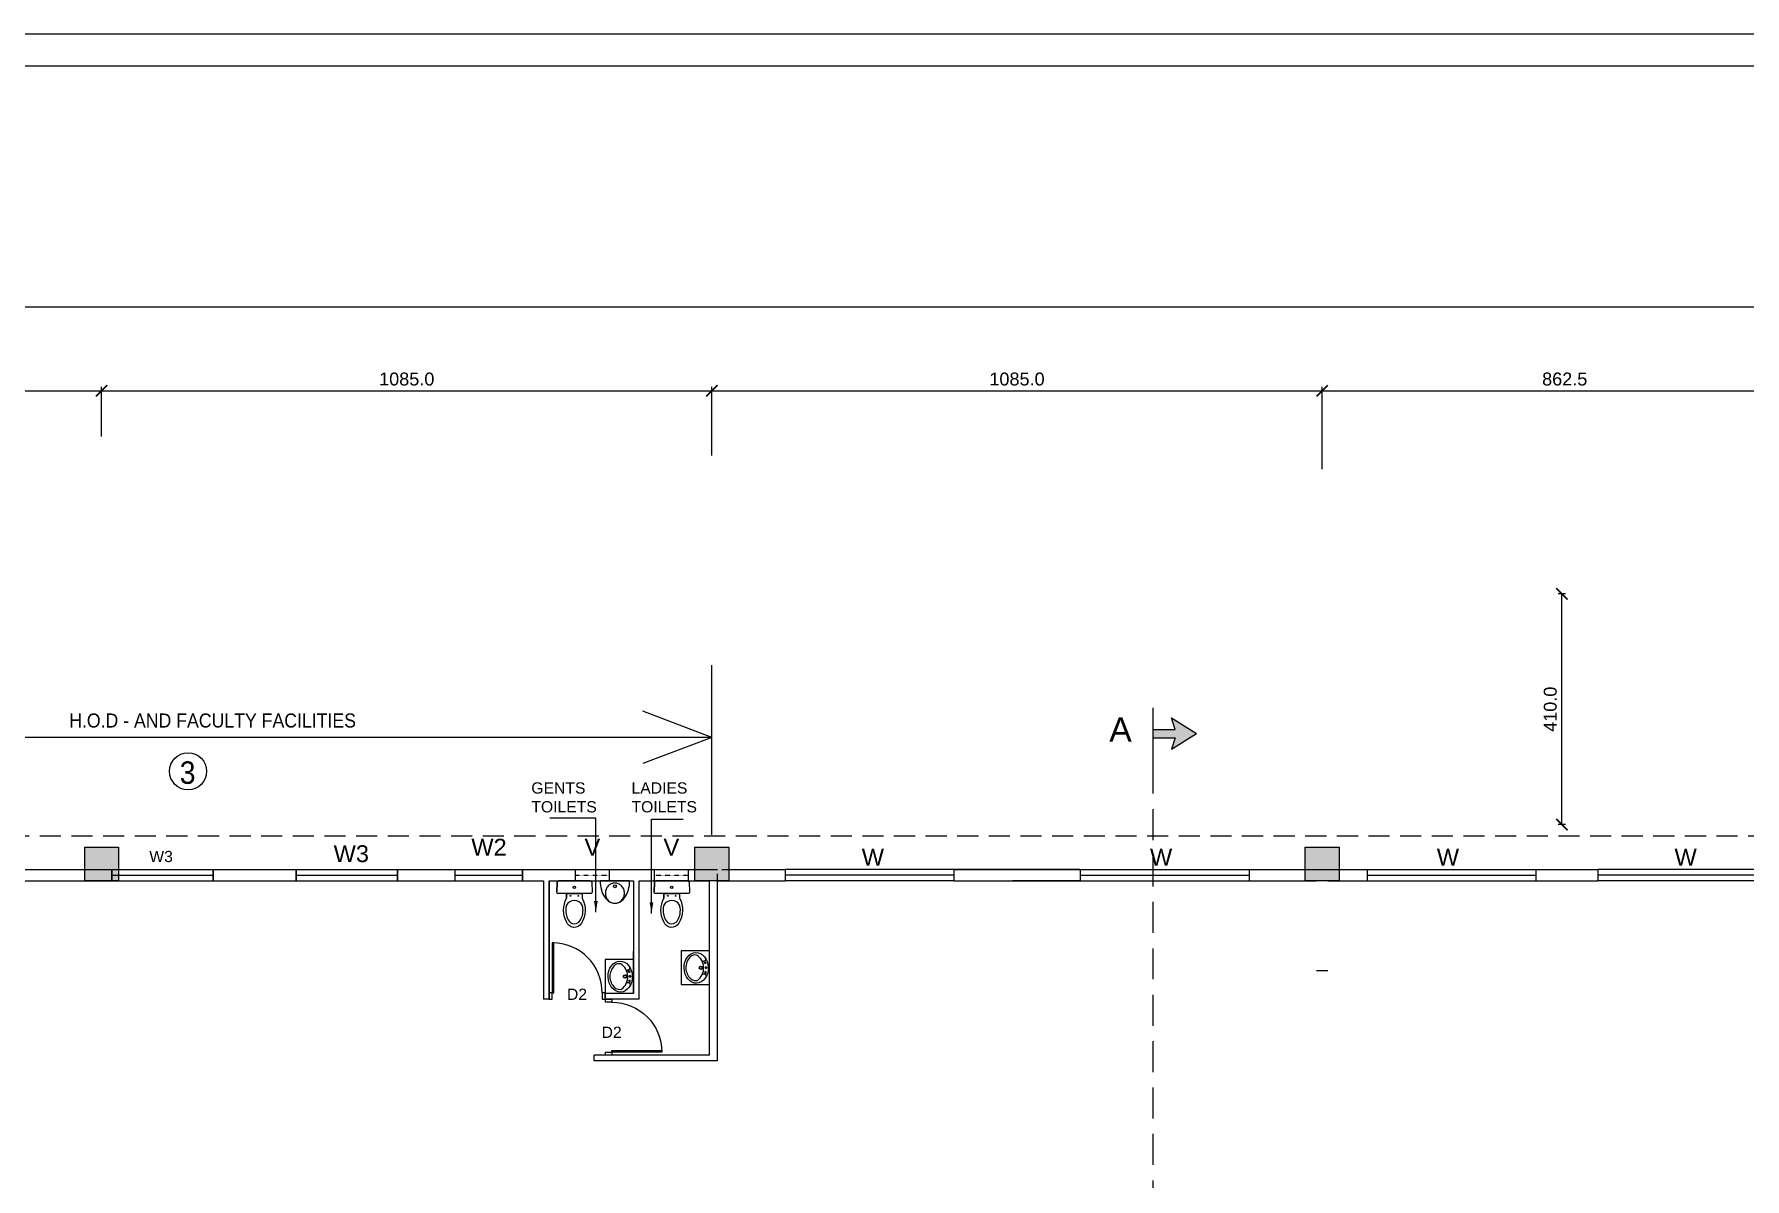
# Model space of a CAD drawing. Extents: x 53439 to 79867, y -144071 to -73305.
# Drawn here: x 67844 to 70885, y -110879 to -108844 of the extents above; entities that cross this region are included whole.
import ezdxf

# ---------------------------------------------------------------- set-up
doc = ezdxf.new("R2010")
doc.units = 0
doc.header["$LTSCALE"] = 0.1
doc.header["$MEASUREMENT"] = 0
doc.header["$PDMODE"] = 35
doc.header["$PDSIZE"] = -0.8
doc.linetypes.add('HIDDEN', pattern=[0.375, 0.25, -0.125])
doc.layers.get('0').update_dxf_attribs({"linetype": 'CONTINUOUS'})
doc.layers.get('DEFPOINTS').update_dxf_attribs({"linetype": 'CONTINUOUS'})
for name, color, linetype in [('BOR', 200, 'CONTINUOUS'), ('BOR1', 230, 'CONTINUOUS'), ('COR_HA', 40, 'CONTINUOUS'), ('DOOR', 30, 'CONTINUOUS'), ('HAT', 253, 'CONTINUOUS'), ('LAYER4', 130, 'CONTINUOUS'), ('SANI', 4, 'CONTINUOUS'), ('TEXT', 7, 'CONTINUOUS'), ('THIN_HA', 253, 'CONTINUOUS'), ('WALL', 6, 'CONTINUOUS'), ('WIN', 102, 'CONTINUOUS')]:
    doc.layers.add(name, color=color, linetype=linetype)
doc.styles.add('1MM', font='arial.ttf')
doc.styles.add('DIM', font='arial.ttf', dxfattribs={"width": 0.7, "height": 1})
doc.styles.add('DUTCH', font='arial.ttf')
doc.dimstyles.new('KRI', dxfattribs={"dimtxt": 23, "dimasz": 20, "dimexe": 7, "dimexo": 0, "dimgap": 9, "dimtad": 1, "dimdec": 1, "dimzin": 1, "dimtxsty": '1MM', "dimblk": 'ARCHTICK', "dimcen": 0.5, "dimclrd": 252, "dimclre": 252, "dimclrt": 7, "dimaunit": 1, "dimadec": 8, "dimazin": 3, "dimtfac": 1, "dimtdec": 1, "dimtmove": 0, "dimatfit": 3})

# ---------------------------------------------------------------- blocks, each defined once
blk = doc.blocks.new('WC1')
at = {"layer": 'DOOR'}
for p, q in [((-29.3, -7.5), (-29.8, -22.7)), ((24.3, -5), (-26.8, -5))]:
    blk.add_line(p, q, dxfattribs=at)
for points in [[(26.8, -7.5), (27.3, -22.7, -0.423393), (24.7, -25.4), (-27.3, -25.4, -0.423393), (-29.8, -22.7), (-29.3, -7.5, -0.405093), (-26.8, -5), (24.3, -5, -0.405093), (26.8, -7.5, -0.407682)], [(11.5, -25.4), (11.5, -33, -0.265683), (10, -73.3, -0.649464), (-14.1, -70.9, -0.243179), (-14, -33), (-14, -25.4), (11.5, -25.4)], [(12.6, -52, 1.119632), (-15.2, -52, 17.71796)]]:
    blk.add_lwpolyline(points, format="xyb", dxfattribs=at)
blk.add_lwpolyline([(-14, -25.4), (-14, -33)], dxfattribs=at)
for centre, radius in [((-1.3, -15.2), 1.91), ((-7.6, -29.2), 0.636), ((5.1, -29.2), 0.636)]:
    blk.add_circle(centre, radius, dxfattribs=at)
blk.add_arc((-26.8, -7.5), 2.54, 90, 178.2101, dxfattribs=at)
blk.add_ellipse((-1.3, -52), major_axis=(0, -22.4), ratio=0.622298, start_param=4.712389, end_param=7.853982, dxfattribs=at)
blk = doc.blocks.new('UR1P')
at = {"layer": 'SANI'}
for points in [[(-29.7, 0, 0.066402), (-27.3, -18, 0.078959), (-21, -32, 0.107161), (-10.6, -42.2, 0.141785), (0, -45.2, 0.141785), (10.6, -42.2, 0.107161), (21, -32, 0.078959), (27.3, -18, 0.066402), (29.7, 0)], [(0, -45.2, 0.104192), (7.3, -43.7, 0.100673), (13.6, -39.2, 0.096065), (17.8, -32.6, 0.093043), (19.3, -24.7, 0.093043), (17.8, -16.8, 0.096065), (13.6, -10.2, 0.100673), (7.3, -5.7, 0.104192), (0, -4.2, 0.104192), (-7.3, -5.7, 0.100673), (-13.6, -10.2, 0.096065), (-17.8, -16.8, 0.093043), (-19.3, -24.7, 0.093043), (-17.8, -32.6, 0.096065), (-13.6, -39.2, 0.100673), (-7.3, -43.7, 0.104192)]]:
    blk.add_lwpolyline(points, format="xyb", close=True, dxfattribs=at)
blk.add_circle((0, -10.8), 2.97, dxfattribs=at)
blk = doc.blocks.new('WB5')
at = {"layer": 'DOOR'}
for p, q in [((4.7, 11.3), (6.8, 10.5)), ((5.3, -11), (7.3, -10.1))]:
    blk.add_line(p, q, dxfattribs=at)
for points in [[(2.4, 0.1, 1), (5, 0.1, 1)], [(3.2, 7.9, 1), (5.9, 7.9, 1)], [(3.6, -7.7, -1), (6.3, -7.6, -1)]]:
    blk.add_lwpolyline(points, format="xyb", close=True, dxfattribs=at)
for centre, radius in [((3.7, 0.1), 1.32), ((11.8, 0.3), 2.73), ((11.8, 0.3), 2.19)]:
    blk.add_circle(centre, radius, dxfattribs=at)
for centre, radius, start, end in [((5.6, 13.6), 2.49, 151.6403, 249.4649), ((7.7, 12.8), 2.49, 249.4649, 334.3015), ((32.6, 0.8), 25.2, 127.6693, 236.45), ((18.2, 19.4), 1.66, 91.5976, 127.6693), ((6.3, -13.3), 2.49, 113.4041, 211.2287), ((8.3, -12.4), 2.49, 28.5675, 113.4041)]:
    blk.add_arc(centre, radius, start, end, dxfattribs=at)
blk.add_ellipse((19.5, 0.5), major_axis=(-0.6, 24.9), ratio=0.783308, dxfattribs=at)
blk.add_open_spline([(18.7, -20.2), (23.5, -20.6), (25, -20), (30.8, -16.4), (34.3, -10.8), (37.3, 2.3), (34.9, 9.5), (28.9, 18.7), (25, 21.3), (18.2, 21.1)], degree=3, knots=[3.262053, 3.262053, 3.262053, 3.262053, 3.577225, 3.577225, 4.479784, 4.479784, 5.382343, 5.382343, 6.141594, 6.141594, 6.141594, 6.141594], dxfattribs=at)
blk = doc.blocks.new('A$C764D24B9')
at = {"layer": 'DOOR'}
for points in [[(0.056, 0.111), (0.083, 0.111), (0.083, 1), (0.056, 1)], [(0, 0), (0.056, 0), (0.056, 0.111), (0, 0.111)], [(0.944, 0), (1, 0), (1, 0.111), (0.944, 0.111)]]:
    blk.add_lwpolyline(points, close=True, dxfattribs=at)
blk.add_arc((0.056, 0.111), 0.889, 0, 90, dxfattribs=at)
blk = doc.blocks.new('HYTYH')
at = {"layer": 'THIN_HA', "linetype": 'CONTINUOUS', "ltscale": 0.1}
for points in [[(-6836.105, -1129.969), (-6835.505, -1129.969), (-6835.505, -1130.569), (-6836.105, -1130.569)], [(-6825.255, -1129.969), (-6824.655, -1129.969), (-6824.655, -1130.569), (-6825.255, -1130.569)], [(-6814.405, -1129.969), (-6813.805, -1129.969), (-6813.805, -1130.569), (-6814.405, -1130.569)]]:
    blk.add_hatch(color=2, dxfattribs=at).paths.add_polyline_path(points)
at = {"layer": 'THIN_HA', "color": 2, "linetype": 'CONTINUOUS', "ltscale": 0.1}
for points in [[(-6836.105, -1129.969), (-6835.505, -1129.969), (-6835.505, -1130.569), (-6836.105, -1130.569)], [(-6825.255, -1129.969), (-6824.655, -1129.969), (-6824.655, -1130.569), (-6825.255, -1130.569)], [(-6814.405, -1129.969), (-6813.805, -1129.969), (-6813.805, -1130.569), (-6814.405, -1130.569)]]:
    blk.add_lwpolyline(points, close=True, dxfattribs=at)
blk = doc.blocks.new('_ARCHTICK')
at = {"layer": 'WALL', "color": 0, "const_width": 0.15}
blk.add_lwpolyline([(-0.5, -0.5), (0.5, 0.5)], dxfattribs=at)
blk = doc.blocks.new('*D221')
at = {"layer": 'DEFPOINTS', "color": 0, "linetype": 'CONTINUOUS', "ltscale": 0.1}
for p in [(67963.5, -109478.1), (67963.5, -109559.4), (67478.5, -109634.4)]:
    blk.add_point(p, dxfattribs=at)
at = {"layer": 'WALL', "color": 252, "linetype": 'CONTINUOUS', "ltscale": 0.1}
for p, q in [((67478.5, -109634.4), (67478.5, -109471.1)), ((67478.5, -109478.1), (67963.5, -109478.1)), ((67963.5, -109559.4), (67963.5, -109471.1))]:
    blk.add_line(p, q, dxfattribs=at)
at = {"layer": 'WALL', "color": 252, "linetype": 'CONTINUOUS', "ltscale": 0.1, "xscale": 20, "yscale": 20, "zscale": 20, "rotation": 180}
blk.add_blockref('_ARCHTICK', (67478.5, -109478.1), dxfattribs=at)
at = {"layer": 'WALL', "color": 252, "linetype": 'CONTINUOUS', "ltscale": 0.1, "xscale": 20, "yscale": 20, "zscale": 20}
blk.add_blockref('_ARCHTICK', (67963.5, -109478.1), dxfattribs=at)
at = {"layer": 'WALL', "color": 7, "linetype": 'CONTINUOUS', "ltscale": 0.1, "insert": (67721, -109457.4), "char_height": 23, "attachment_point": 5, "style": '1MM'}
blk.add_mtext('485.0', dxfattribs=at)
blk = doc.blocks.new('*D222')
at = {"layer": 'DEFPOINTS', "color": 0, "linetype": 'CONTINUOUS', "ltscale": 0.1}
for p in [(69048.5, -109478.1), (67963.5, -109559.4), (69048.5, -109592.9)]:
    blk.add_point(p, dxfattribs=at)
at = {"layer": 'WALL', "color": 252, "linetype": 'CONTINUOUS', "ltscale": 0.1}
for p, q in [((67963.5, -109559.4), (67963.5, -109471.1)), ((67963.5, -109478.1), (69048.5, -109478.1)), ((69048.5, -109592.9), (69048.5, -109471.1))]:
    blk.add_line(p, q, dxfattribs=at)
at = {"layer": 'WALL', "color": 252, "linetype": 'CONTINUOUS', "ltscale": 0.1, "xscale": 20, "yscale": 20, "zscale": 20, "rotation": 180}
blk.add_blockref('_ARCHTICK', (67963.5, -109478.1), dxfattribs=at)
at = {"layer": 'WALL', "color": 252, "linetype": 'CONTINUOUS', "ltscale": 0.1, "xscale": 20, "yscale": 20, "zscale": 20}
blk.add_blockref('_ARCHTICK', (69048.5, -109478.1), dxfattribs=at)
at = {"layer": 'WALL', "color": 7, "linetype": 'CONTINUOUS', "ltscale": 0.1, "insert": (68506, -109457.4), "char_height": 23, "attachment_point": 5, "style": '1MM'}
blk.add_mtext('1085.0', dxfattribs=at)
blk = doc.blocks.new('*D223')
at = {"layer": 'DEFPOINTS', "color": 0, "linetype": 'CONTINUOUS', "ltscale": 0.1}
for p in [(70133.5, -109478.1), (69048.5, -109592.9), (70133.5, -109617.3)]:
    blk.add_point(p, dxfattribs=at)
at = {"layer": 'WALL', "color": 252, "linetype": 'CONTINUOUS', "ltscale": 0.1}
for p, q in [((69048.5, -109592.9), (69048.5, -109471.1)), ((69048.5, -109478.1), (70133.5, -109478.1)), ((70133.5, -109617.3), (70133.5, -109471.1))]:
    blk.add_line(p, q, dxfattribs=at)
at = {"layer": 'WALL', "color": 252, "linetype": 'CONTINUOUS', "ltscale": 0.1, "xscale": 20, "yscale": 20, "zscale": 20, "rotation": 180}
blk.add_blockref('_ARCHTICK', (69048.5, -109478.1), dxfattribs=at)
at = {"layer": 'WALL', "color": 252, "linetype": 'CONTINUOUS', "ltscale": 0.1, "xscale": 20, "yscale": 20, "zscale": 20}
blk.add_blockref('_ARCHTICK', (70133.5, -109478.1), dxfattribs=at)
at = {"layer": 'WALL', "color": 7, "linetype": 'CONTINUOUS', "ltscale": 0.1, "insert": (69591, -109457.4), "char_height": 23, "attachment_point": 5, "style": '1MM'}
blk.add_mtext('1085.0', dxfattribs=at)
blk = doc.blocks.new('*D224')
at = {"layer": 'DEFPOINTS', "color": 0, "linetype": 'CONTINUOUS', "ltscale": 0.1}
for p in [(70996.1, -109478.1), (70996.1, -109606.2), (70133.5, -109617.3)]:
    blk.add_point(p, dxfattribs=at)
at = {"layer": 'WALL', "color": 252, "linetype": 'CONTINUOUS', "ltscale": 0.1}
for p, q in [((70133.5, -109617.3), (70133.5, -109471.1)), ((70133.5, -109478.1), (70996.1, -109478.1)), ((70996.1, -109606.2), (70996.1, -109471.1))]:
    blk.add_line(p, q, dxfattribs=at)
at = {"layer": 'WALL', "color": 252, "linetype": 'CONTINUOUS', "ltscale": 0.1, "xscale": 20, "yscale": 20, "zscale": 20, "rotation": 180}
blk.add_blockref('_ARCHTICK', (70133.5, -109478.1), dxfattribs=at)
at = {"layer": 'WALL', "color": 252, "linetype": 'CONTINUOUS', "ltscale": 0.1, "xscale": 20, "yscale": 20, "zscale": 20}
blk.add_blockref('_ARCHTICK', (70996.1, -109478.1), dxfattribs=at)
at = {"layer": 'WALL', "color": 7, "linetype": 'CONTINUOUS', "ltscale": 0.1, "insert": (70564.8, -109457.4), "char_height": 23, "attachment_point": 5, "style": '1MM'}
blk.add_mtext('862.5', dxfattribs=at)
blk = doc.blocks.new('*D227')
at = {"layer": 'DEFPOINTS', "color": 0, "linetype": 'CONTINUOUS', "ltscale": 0.1}
for p in [(73016.7, -109328.6), (59278.5, -109394.8), (73016.7, -109394.8, 0)]:
    blk.add_point(p, dxfattribs=at)
at = {"layer": 'WALL', "color": 252, "linetype": 'CONTINUOUS', "ltscale": 0.1}
for p, q in [((59278.5, -109394.8), (59278.5, -109321.6)), ((59278.5, -109328.6), (73016.7, -109328.6)), ((73016.7, -109394.8), (73016.7, -109321.6))]:
    blk.add_line(p, q, dxfattribs=at)
at = {"layer": 'WALL', "color": 252, "linetype": 'CONTINUOUS', "ltscale": 0.1, "xscale": 20, "yscale": 20, "zscale": 20, "rotation": 180}
blk.add_blockref('_ARCHTICK', (59278.5, -109328.6), dxfattribs=at)
at = {"layer": 'WALL', "color": 252, "linetype": 'CONTINUOUS', "ltscale": 0.1, "xscale": 20, "yscale": 20, "zscale": 20}
blk.add_blockref('_ARCHTICK', (73016.7, -109328.6), dxfattribs=at)
at = {"layer": 'WALL', "color": 7, "linetype": 'CONTINUOUS', "ltscale": 0.1, "insert": (66147.6, -109307.8), "char_height": 23, "attachment_point": 5, "style": '1MM'}
blk.add_mtext('13738.1', dxfattribs=at)
blk = doc.blocks.new('A$C2D1352FE')
at = {"layer": 'HAT', "linetype": 'CONTINUOUS', "ltscale": 0.1}
blk.add_hatch(color=256, dxfattribs=at).paths.add_polyline_path([(65.2, 110.8), (25.3, 47), (54.5, 56.6), (54.5, 0), (75.9, 0), (75.9, 56.6), (105.2, 47)])
at = {"layer": 'WALL', "linetype": 'CONTINUOUS', "ltscale": 0.1}
for p, q in [((25.3, 47), (65.2, 110.8)), ((105.2, 47), (65.2, 110.8)), ((54.5, 56.6), (25.3, 47)), ((54.5, 0), (54.5, 56.6)), ((75.9, 0), (75.9, 56.6)), ((75.9, 56.6), (105.2, 47)), ((0, 0), (139.2, 0))]:
    blk.add_line(p, q, dxfattribs=at)
blk = doc.blocks.new('*D150')
at = {"layer": 'DEFPOINTS', "color": 0, "linetype": 'CONTINUOUS', "ltscale": 0.1}
for p in [(70559.9, -109839.3), (70566.5, -109839.3, 9.2), (70566.5, -110249.3, 9.2)]:
    blk.add_point(p, dxfattribs=at)
at = {"layer": 'WALL', "color": 252, "linetype": 'CONTINUOUS', "ltscale": 0.1}
for p, q in [((70566.5, -109839.3), (70552.9, -109839.3)), ((70559.9, -110249.3), (70559.9, -109839.3)), ((70566.5, -110249.3), (70552.9, -110249.3))]:
    blk.add_line(p, q, dxfattribs=at)
at = {"layer": 'WALL', "color": 252, "linetype": 'CONTINUOUS', "ltscale": 0.1, "xscale": 20, "yscale": 20, "zscale": 20}
for p, rotation in [((70559.9, -109839.3), 90), ((70559.9, -110249.3), 270)]:
    blk.add_blockref('_ARCHTICK', p, dxfattribs=dict(at, rotation=rotation))
at = {"layer": 'WALL', "color": 7, "linetype": 'CONTINUOUS', "ltscale": 0.1, "insert": (70539.2, -110044.3), "char_height": 23, "attachment_point": 5, "rotation": 90, "style": '1MM'}
blk.add_mtext('410.0', dxfattribs=at)

msp = doc.modelspace()

# ---------------------------------------------------------------- linework, layer by layer
at = {"layer": 'BOR'}
msp.add_lwpolyline([(74392.11, -108900.79), (58184.29, -108900.79), (58184.29, -117092.07), (74392.11, -117092.07)], close=True, dxfattribs=at)
at = {"layer": 'BOR1'}
msp.add_lwpolyline([(74448.63, -108844.26), (58127.76, -108844.26), (58127.76, -117148.6), (74448.63, -117148.6)], close=True, dxfattribs=at)
at = {"layer": 'COR_HA', "linetype": 'CONTINUOUS', "ltscale": 0.1}
for p, q in [((67981.58, -110329.42), (67981.58, -110349.42)), ((68161.58, -110329.42), (68161.58, -110349.42)), ((68309.32, -110329.42), (68309.32, -110349.42)), ((68489.32, -110329.42), (68489.32, -110349.42)), ((68711.86, -110329.42), (68711.86, -110349.42))]:
    msp.add_line(p, q, dxfattribs=at)
msp.add_lwpolyline([(68711.86, -110349.42), (68711.86, -110329.42)], dxfattribs=at)
at = {"layer": 'DOOR', "linetype": 'HIDDEN', "ltscale": 1500}
msp.add_line((64028.54, -110269.42), (71066.08, -110269.42), dxfattribs=at)
at = {"layer": 'HAT', "color": 7, "linetype": 'HIDDEN', "ltscale": 2200}
msp.add_line((69832.8, -110139.32), (69832.8, -112911.59), dxfattribs=at)
at = {"layer": 'LAYER4', "linetype": 'CONTINUOUS', "ltscale": 0.1}
for p, q in [((69048.54, -110250.27), (69048.54, -109965.9)), ((69048.54, -110267.51, 0), (69048.54, -109983.14, 0)), ((69048.54, -110094.26), (68925.68, -110047.56)), ((69048.54, -110094.26), (67258.81, -110094.26)), ((69048.54, -110094.26), (68925.68, -110140.95)), ((68909.08, -110489.42, 0), (68859.08, -110489.42, 0)), ((68859.08, -110489.42, 0), (68859.08, -110549.42, 0)), ((69044.08, -110473.85, 0), (68994.08, -110473.85, 0)), ((68994.08, -110473.85), (68994.08, -110533.85)), ((68994.08, -110533.85), (69044.08, -110533.85))]:
    msp.add_line(p, q, dxfattribs=at)
msp.add_circle((68117.22, -110154.55), 32.99, dxfattribs=at)
at = {"layer": 'WALL', "linetype": 'CONTINUOUS', "ltscale": 0.1}
for p, q in [((67953.54, -110329.42), (67981.58, -110329.42)), ((67953.54, -110329.42), (67981.58, -110329.42)), ((67981.58, -110329.42), (67981.58, -110349.42)), ((68161.58, -110329.42), (68309.32, -110329.42)), ((68161.58, -110329.42), (68309.32, -110329.42)), ((68161.58, -110349.42), (68161.58, -110329.42)), ((68309.32, -110329.42), (68309.32, -110349.42)), ((68489.32, -110329.42), (68591.86, -110329.42)), ((68489.32, -110329.42), (68591.86, -110329.42)), ((68489.32, -110349.42), (68489.32, -110329.42)), ((68711.86, -110329.42), (68806.27, -110329.42)), ((68711.86, -110329.42), (68806.27, -110329.42)), ((68711.86, -110349.42), (68711.86, -110329.42)), ((68806.27, -110349.42, 0), (68806.27, -110329.42, 0)), ((68866.27, -110329.42), (68946.67, -110329.42)), ((68866.27, -110329.42), (68946.67, -110329.42)), ((68866.27, -110349.42, 0), (68866.27, -110329.42, 0)), ((68946.67, -110349.42), (68946.67, -110329.42)), ((69006.67, -110329.42), (69058.54, -110329.42)), ((69006.67, -110329.42), (69031.04, -110329.42)), ((69006.67, -110349.42), (69006.67, -110329.42)), ((69058.54, -110669.42), (69058.54, -110336.92)), ((69058.54, -110669.42), (69058.54, -110336.92)), ((69066.04, -110329.42), (69178.54, -110329.42)), ((69178.54, -110329.42), (69178.54, -110349.42)), ((69478.54, -110329.42), (69703.54, -110329.42)), ((69703.54, -110329.42), (69478.54, -110329.42)), ((69478.54, -110329.42), (69478.54, -110349.42)), ((69703.54, -110329.42), (69703.54, -110349.42)), ((70003.54, -110329.42), (70123.54, -110329.42)), ((70003.54, -110329.42), (70003.54, -110349.42)), ((70123.54, -110329.42), (70213.55, -110329.42)), ((70123.54, -110329.42), (70213.55, -110329.42)), ((70213.55, -110329.42), (70213.55, -110349.42)), ((70513.55, -110329.42), (70623.57, -110329.42)), ((70513.55, -110329.42), (70623.57, -110329.42)), ((70513.55, -110329.42), (70513.55, -110349.42)), ((70513.55, -110329.42), (70623.57, -110329.42)), ((70623.57, -110329.42), (70623.57, -110349.42)), ((67973.54, -110349.42), (67981.58, -110349.42)), ((67973.54, -110349.42), (67981.58, -110349.42)), ((68161.58, -110349.42), (68309.32, -110349.42)), ((68161.58, -110349.42), (68309.32, -110349.42)), ((68489.32, -110349.42), (68591.86, -110349.42)), ((68489.32, -110349.42), (68591.86, -110349.42)), ((68711.86, -110349.42), (68749.08, -110349.42)), ((68711.86, -110349.42), (68749.08, -110349.42)), ((68759.08, -110349.42), (68806.27, -110349.42)), ((68759.08, -110349.42), (68806.27, -110349.42)), ((68759.08, -110349.42), (68806.27, -110349.42)), ((68759.08, -110349.42), (68806.27, -110349.42)), ((68759.08, -110559.42), (68759.08, -110349.42)), ((68806.27, -110349.42, 0), (68803.49, -110349.42, 0)), ((68806.27, -110349.42, 0), (68803.49, -110349.42, 0)), ((68806.27, -110349.42, 0), (68803.49, -110349.42, 0)), ((68866.27, -110349.42), (68909.08, -110349.42)), ((68866.27, -110349.42), (68909.08, -110349.42)), ((68866.27, -110349.42), (68909.08, -110349.42)), ((68866.27, -110349.42), (68909.08, -110349.42)), ((68919.08, -110349.42), (68946.67, -110349.42)), ((68919.08, -110349.42), (68946.67, -110349.42)), ((68919.08, -110349.42), (68946.67, -110349.42)), ((68919.08, -110349.42), (68946.67, -110349.42)), ((68919.08, -110549.42), (68919.08, -110349.42)), ((68919.08, -110559.42, 0), (68919.08, -110349.42, 0)), ((68946.67, -110349.42), (68943.89, -110349.42)), ((68946.67, -110349.42), (68943.89, -110349.42)), ((68946.67, -110349.42), (68943.89, -110349.42)), ((69006.67, -110349.42), (69038.54, -110349.42)), ((69006.67, -110349.42), (69038.54, -110349.42)), ((69006.67, -110349.42), (69038.54, -110349.42)), ((69006.67, -110349.42), (69044.08, -110349.42)), ((69044.08, -110659.42), (69044.08, -110349.42)), ((69058.54, -110349.42), (69178.54, -110349.42)), ((69058.54, -110669.42), (69058.54, -110356.92)), ((69058.54, -110669.42), (69058.54, -110356.92)), ((69478.54, -110349.42), (69703.54, -110349.42)), ((69478.54, -110349.42, 0), (69703.54, -110349.42, 0)), ((69703.54, -110349.42), (69583.54, -110349.42)), ((69583.54, -110349.42, 0), (69703.54, -110349.42, 0)), ((69703.54, -110349.42), (69583.54, -110349.42)), ((70003.54, -110349.42), (70123.54, -110349.42)), ((70143.54, -110349.42), (70213.55, -110349.42)), ((70513.55, -110349.42), (70623.57, -110349.42)), ((70513.55, -110349.42), (70623.57, -110349.42)), ((70513.55, -110349.42), (70623.57, -110349.42)), ((68909.08, -110549.42, 0), (68909.08, -110474.42, 0)), ((70123.54, -110508.78), (70143.54, -110508.78)), ((68909.08, -110549.42, 0), (68859.08, -110549.42, 0)), ((68759.08, -110559.42, 0), (68749.08, -110559.42, 0)), ((68909.08, -110559.42, 0), (68859.08, -110559.42, 0)), ((68919.08, -110559.42, 0), (68859.08, -110559.42, 0)), ((68919.08, -110559.42, 0), (68909.08, -110559.42, 0)), ((69044.08, -110659.42), (68839.08, -110659.42)), ((69044.08, -110659.42), (68839.08, -110659.42)), ((69044.08, -110659.42), (68839.08, -110659.42)), ((68839.08, -110669.42), (68839.08, -110659.42)), ((69058.54, -110669.42), (68839.08, -110669.42))]:
    msp.add_line(p, q, dxfattribs=at)
for points in [[(67797.43, -110329.42), (67981.58, -110329.42)], [(67981.58, -110349.42), (67981.58, -110329.42)], [(68161.58, -110329.42), (68309.32, -110329.42)], [(68161.58, -110349.42), (68161.58, -110329.42)], [(68309.32, -110349.42), (68309.32, -110329.42)], [(68489.32, -110329.42), (68591.86, -110329.42)], [(68489.32, -110349.42), (68489.32, -110329.42)], [(68591.86, -110349.42), (68591.86, -110329.42)], [(68711.86, -110329.42), (68806.27, -110329.42)], [(68711.86, -110349.42), (68711.86, -110329.42)], [(68866.27, -110329.42), (68946.67, -110329.42)], [(69006.67, -110329.42), (69058.54, -110329.42)], [(67797.43, -110349.42), (67981.58, -110349.42)], [(68161.58, -110349.42), (68309.32, -110349.42)], [(68489.32, -110349.42), (68591.86, -110349.42)], [(68711.86, -110349.42), (68749.08, -110349.42)], [(68749.08, -110349.42), (68749.08, -110559.42)], [(68759.08, -110349.42), (68806.27, -110349.42)], [(68759.08, -110349.42), (68759.08, -110559.42)], [(68866.27, -110349.42), (68909.08, -110349.42)], [(68909.08, -110349.42), (68909.08, -110549.42)], [(68919.08, -110349.42), (68946.67, -110349.42)], [(69006.67, -110349.42), (69038.54, -110349.42)], [(69703.54, -110349.42), (69583.54, -110349.42)], [(68859.08, -110549.42), (68859.08, -110559.42)]]:
    msp.add_lwpolyline(points, dxfattribs=at)
at = {"layer": 'WIN'}
for p, q in [((67981.58, -110329.42), (68161.58, -110329.42)), ((68309.32, -110329.42), (68489.32, -110329.42)), ((68591.86, -110329.42), (68711.86, -110329.42)), ((69478.54, -110329.42, 0), (69178.54, -110329.42, 0)), ((69703.54, -110329.42, 0), (70003.54, -110329.42, 0)), ((70213.55, -110329.42, 0), (70513.55, -110329.42, 0)), ((70923.57, -110329.42, 0), (70623.57, -110329.42, 0)), ((67981.58, -110339.42), (68161.58, -110339.42)), ((67981.58, -110349.42), (68161.58, -110349.42)), ((68309.32, -110339.42), (68489.32, -110339.42)), ((68309.32, -110349.42), (68489.32, -110349.42)), ((68591.86, -110339.42), (68711.86, -110339.42)), ((68591.86, -110349.42), (68711.86, -110349.42)), ((69478.54, -110339.42, 0), (69178.54, -110339.42, 0)), ((69478.54, -110349.42, 0), (69178.54, -110349.42, 0)), ((69703.54, -110339.42, 0), (70003.54, -110339.42, 0)), ((69703.54, -110349.42, 0), (70003.54, -110349.42, 0)), ((70213.55, -110339.42, 0), (70513.55, -110339.42, 0)), ((70213.55, -110349.42, 0), (70513.55, -110349.42, 0)), ((70923.57, -110339.42, 0), (70623.57, -110339.42, 0)), ((70923.57, -110349.42, 0), (70623.57, -110349.42, 0))]:
    msp.add_line(p, q, dxfattribs=at)
at = {"layer": 'WIN', "color": 5}
for points in [[(68806.27, -110329.42), (68866.27, -110329.42)], [(68806.27, -110329.42), (68866.27, -110329.42)], [(68806.27, -110329.42), (68866.27, -110329.42)], [(68946.67, -110329.42), (69006.67, -110329.42)], [(68946.67, -110329.42), (69006.67, -110329.42)], [(68946.67, -110329.42), (69006.67, -110329.42)], [(68806.27, -110349.42), (68866.27, -110349.42)], [(68806.27, -110349.42), (68866.27, -110349.42)], [(68806.27, -110349.42), (68866.27, -110349.42)], [(68946.67, -110349.42), (69006.67, -110349.42)], [(68946.67, -110349.42), (69006.67, -110349.42)], [(68946.67, -110349.42), (69006.67, -110349.42)]]:
    msp.add_lwpolyline(points, dxfattribs=at)
at = {"layer": 'WIN', "color": 5, "linetype": 'HIDDEN'}
for points in [[(68806.27, -110339.42), (68866.27, -110339.42)], [(68806.27, -110339.42), (68866.27, -110339.42)], [(68806.27, -110339.42), (68866.27, -110339.42)], [(68946.67, -110339.42), (69006.67, -110339.42)], [(68946.67, -110339.42), (69006.67, -110339.42)], [(68946.67, -110339.42), (69006.67, -110339.42)]]:
    msp.add_lwpolyline(points, dxfattribs=at)

# ---------------------------------------------------------------- block references
at = {"layer": 'HAT', "linetype": 'CONTINUOUS', "ltscale": 0.1, "xscale": 0.6999999999970896, "yscale": 0.6999999999970896, "zscale": 0.6999999999970896, "rotation": 270}
msp.add_blockref('A$C2D1352FE', (69832.8, -110041.88), dxfattribs=at)
at = {"layer": 'LAYER4', "linetype": 'CONTINUOUS', "ltscale": 0.1}
for name, p, xscale, yscale, zscale in [('WC1', (68805.49, -110343.91, 0), 1.102362204692326, 1.102362204692326, 1.102362204692326), ('UR1P', (68876.13, -110349.42), 0.8818897636956535, 0.8818897636956535, 0.8818897636956535), ('WC1', (68978.57, -110343.91), 1.102362204692326, 1.102362204692326, 1.102362204692326)]:
    msp.add_blockref(name, p, dxfattribs=dict(at, xscale=xscale, yscale=yscale, zscale=zscale))
at = {"layer": 'LAYER4', "linetype": 'CONTINUOUS', "ltscale": 0.1, "xscale": 1.102362204837846, "yscale": 1.102362204837846, "zscale": 1.102362204837846, "rotation": 180}
for p in [(69042.07, -110503.45), (68907.07, -110519.02, 0)]:
    msp.add_blockref('WB5', p, dxfattribs=at)
at = {"layer": 'THIN_HA', "color": 2, "linetype": 'CONTINUOUS', "xscale": 100, "yscale": 100, "zscale": 100}
msp.add_blockref('HYTYH', (751544.01, 2707.49), dxfattribs=at)
at = {"layer": 'WALL', "linetype": 'CONTINUOUS', "ltscale": 0.1, "xscale": 100, "yscale": 100, "zscale": 100}
msp.add_blockref('A$C764D24B9', (68759.08, -110559.42, 0), dxfattribs=at)
at = {"layer": 'WALL', "linetype": 'CONTINUOUS', "ltscale": 0.1, "extrusion": (0, 0, -1), "xscale": 100, "yscale": 100, "zscale": -100, "rotation": 90}
msp.add_blockref('A$C764D24B9', (-68859.46, -110659.42), dxfattribs=at)

# ---------------------------------------------------------------- texts
at = {"style": 'DIM'}
for s, height, p in [('A', 43, (69755.02, -110101.93, 0)), ('GENTS', 20, (68727.53, -110194.22)), ('LADIES', 20, (68905.59, -110194.22)), ('TOILETS', 20, (68727.53, -110227.64)), ('TOILETS', 20, (68905.59, -110227.64)), ('W2', 30, (68620.86, -110304.51)), ('V', 30, (68822.13, -110304.53, 0)), ('V', 30, (68962.52, -110304.53)), ('W3', 20, (68048.3, -110316.02)), ('W3', 30, (68376.03, -110316.02)), ('W', 30, (69315.04, -110322.24, 0)), ('W', 30, (69827.44, -110322.24, 0)), ('W', 30, (70337.45, -110322.24, 0)), ('W', 30, (70760.07, -110322.24, 0)), ('D2', 20, (68790.86, -110560.9)), ('D2', 20, (68852.41, -110628.52))]:
    msp.add_text(s, height=height, dxfattribs=at).set_placement(p)
at = {"layer": 'TEXT', "color": 232, "style": 'DUTCH', "width": 0.9}
msp.add_text('H.O.D - AND FACULTY FACILITIES', height=25, dxfattribs=at).set_placement((67905.84, -110076.76))
at = {"layer": 'TEXT', "style": 'DUTCH', "width": 0.9}
msp.add_text('3', height=40, dxfattribs=at).set_placement((68102.44, -110176.9))

# ---------------------------------------------------------------- dimensions: what is measured, and where the dimension line sits
at = {"layer": 'WALL', "linetype": 'CONTINUOUS', "ltscale": 0.1}
dim = msp.add_linear_dim(base=(73016.67, -109328.58), p1=(59278.54, -109394.75), p2=(73016.67, -109394.75, 0), dimstyle='KRI', dxfattribs=at)
dim.commit()
dim.dimension.update_dxf_attribs({"geometry": '*D227', "text_midpoint": (66147.6, -109307.83)})
for base, p1, p2, picture, middle in [((67963.54, -109478.12), (67478.53, -109634.38), (67963.54, -109559.38), '*D221', (67721.04, -109457.37)), ((69048.54, -109478.12), (67963.54, -109559.38), (69048.54, -109592.94), '*D222', (68506.04, -109457.37)), ((70133.54, -109478.12), (69048.54, -109592.94), (70133.54, -109617.33), '*D223', (69591.04, -109457.37)), ((70996.08, -109478.12), (70133.54, -109617.33), (70996.08, -109606.17), '*D224', (70564.81, -109457.37))]:
    dim = msp.add_linear_dim(base=base, p1=p1, p2=p2, dimstyle='KRI', override={"dimtmove": 1}, dxfattribs=at)
    dim.commit()
    dim.dimension.update_dxf_attribs({"geometry": picture, "text_midpoint": middle})
dim = msp.add_linear_dim(base=(70559.89, -109839.31, 1.26), p1=(70566.55, -110249.31, 10.5), p2=(70566.54, -109839.31, 10.5), angle=90, dimstyle='KRI', dxfattribs=at)
dim.commit()
dim.dimension.update_dxf_attribs({"geometry": '*D150', "text_midpoint": (70539.15, -110044.31, 1.26)})

# ---------------------------------------------------------------- leaders
at = {"layer": 'HAT', "linetype": 'CONTINUOUS', "ltscale": 0.1}
for points in [[(68842.23, -110405.15), (68842.23, -110237.98), (68760.38, -110237.98)], [(68941.18, -110407.22), (68941.18, -110239.53), (68997.64, -110239.53)]]:
    msp.add_leader(points, dimstyle='KRI', override={"dimgap": 9, "dimtad": 0, "dimfxl": 0}, dxfattribs=at)

doc.saveas('drawing.dxf')
